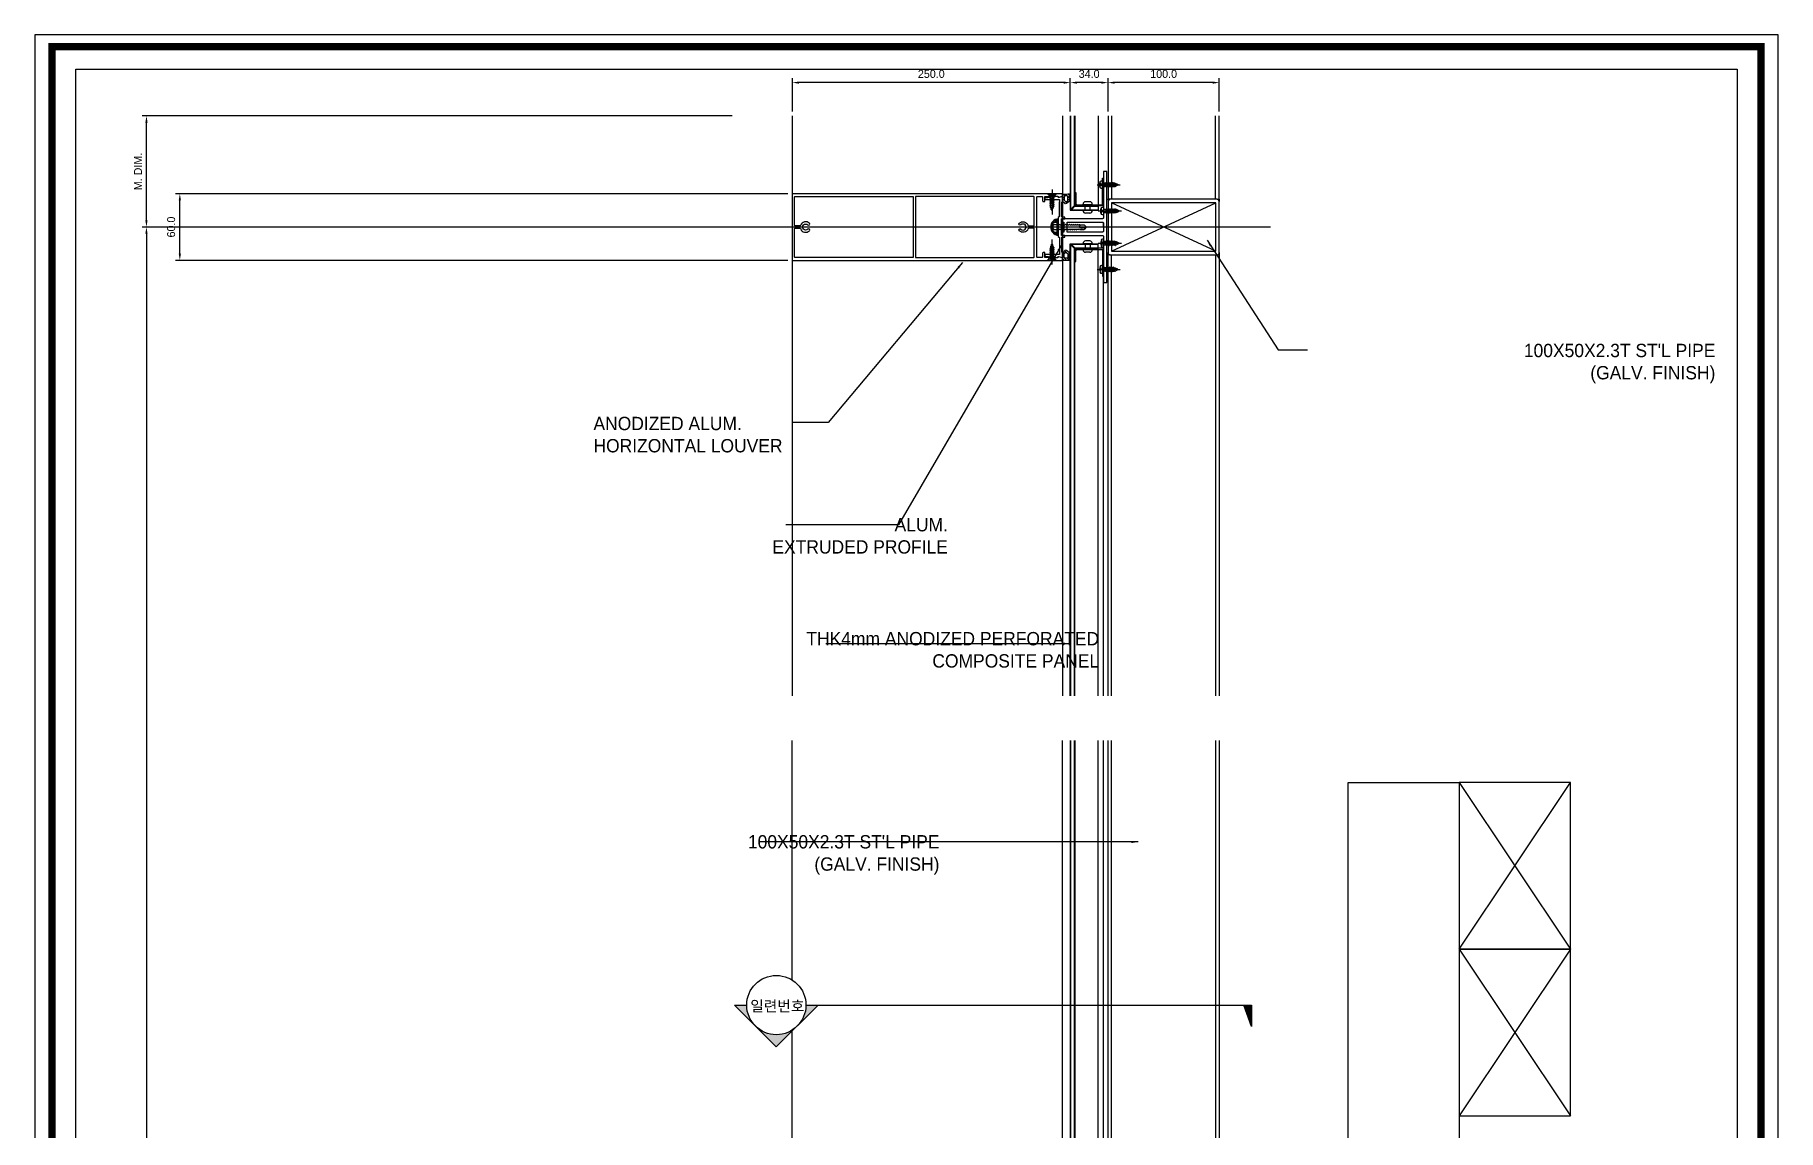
# Model space of a CAD drawing. Header units: millimetres. Extents: x 7297 to 60227, y -7497 to 19324.
# Drawn here: x 37035 to 38603, y 4249 to 5235 of the extents above; entities that cross this region are included whole.
import ezdxf
from ezdxf.enums import TextEntityAlignment as Align

# ---------------------------------------------------------------- set-up
doc = ezdxf.new("R2010")
doc.units = ezdxf.units.MM
for name, color, linetype in [('NS_AL_MOLD', 7, 'Continuous'), ('NS_COL_GREEN', 3, 'Continuous'), ('NS_COL_MAGENTA', 6, 'Continuous'), ('NS_COL_RED', 1, 'Continuous'), ('NS_COL_WHITE', 7, 'Continuous'), ('NS_COL_YELLOW', 2, 'Continuous'), ('NS_DIM', 1, 'Continuous'), ('NS_FORM', 7, 'Continuous'), ('NS_FRAME', 253, 'Continuous'), ('NS_GASKET_3M', 150, 'Continuous'), ('NS_PIPE_FRAME', 2, 'Continuous'), ('NS_RIVET_SCREW', 1, 'Continuous'), ('NS_TEXT', 2, 'Continuous'), ('NS_WELD', 1, 'Continuous')]:
    doc.layers.add(name, color=color, linetype=linetype)
doc.layers.add('NS_AL_PANEL', color=32, linetype='Continuous', lineweight=9)
doc.styles.add('AMOS', font='malgun.ttf')
doc.styles.add('Expo M', font='Expo M.ttf')
doc.styles.add('M15-1', font='')
doc.styles.get('M15-1').set_extended_font_data('Dotum')
doc.dimstyles.new('N-SPACE', dxfattribs={"dimscale": 4, "dimtxt": 1.8, "dimasz": 1.5, "dimexe": 1, "dimexo": 1, "dimgap": 1, "dimtad": 1, "dimtoh": 1, "dimdec": 1, "dimzin": 1, "dimdsep": 46, "dimtxsty": 'Expo M', "dimcen": 2, "dimclrd": 1, "dimclre": 1, "dimclrt": 2, "dimadec": 1, "dimazin": 0, "dimtfac": 1, "dimtdec": 1, "dimtix": 1, "dimtmove": 1, "dimatfit": 3, "dimfxl": 1, "dimtolj": 1, "dimtzin": 1, "dimarcsym": 0})
pattern_1 = [(315, (35898.228, 8439.2676), (1.122532, 1.122532), [])]
pattern_2 = [(270.72777, (38933.49106, 4637.1982), (0.31949078, -0.15470442), [0, -0.3175])]

# ---------------------------------------------------------------- blocks, each defined once
blk = doc.blocks.new('*D679')
at = {"layer": 'NS_DIM', "color": 1, "lineweight": -2, "transparency": 16777216}
for p, q in [((37662, 5162), (37131, 5162)), ((37135, 5068), (37135, 5156)), ((37662, 5062), (37131, 5062))]:
    blk.add_line(p, q, dxfattribs=at)
at = {"layer": 'NS_DIM', "color": 1, "transparency": 16777216}
for points in [[(37134, 5156), (37136, 5156), (37135, 5162)], [(37134, 5068), (37136, 5068), (37135, 5062)]]:
    blk.add_solid(points, dxfattribs=at)
at = {"layer": 'NS_DIM', "color": 2, "transparency": 16777216, "insert": (37127.4, 5112), "char_height": 7.2, "attachment_point": 5, "rotation": 90, "style": 'Expo M'}
blk.add_mtext('\\A1;M. DIM.', dxfattribs=at)
blk = doc.blocks.new('*D678')
at = {"layer": 'NS_DIM', "color": 1, "lineweight": -2, "transparency": 16777216}
for p, q in [((37662, 5062), (37131, 5062)), ((37135, 5056), (37135, 3296)), ((37912, 3290), (37131, 3290))]:
    blk.add_line(p, q, dxfattribs=at)
at = {"layer": 'NS_DIM', "color": 1, "transparency": 16777216}
for points in [[(37134, 5056), (37136, 5056), (37135, 5062)], [(37134, 3296), (37136, 3296), (37135, 3290)]]:
    blk.add_solid(points, dxfattribs=at)
at = {"layer": 'NS_DIM', "color": 2, "transparency": 16777216, "insert": (37127.2, 4176), "char_height": 7.2, "attachment_point": 5, "rotation": 90, "style": 'Expo M'}
blk.add_mtext('\\A1;MODULE DIM.', dxfattribs=at)
blk = doc.blocks.new('*D677')
at = {"layer": 'NS_DIM', "color": 1, "lineweight": -2, "transparency": 16777216}
for p, q in [((37716, 5166), (37716, 5196)), ((37960, 5192), (37722, 5192)), ((37966, 5166), (37966, 5196))]:
    blk.add_line(p, q, dxfattribs=at)
at = {"layer": 'NS_DIM', "color": 1, "transparency": 16777216}
for points in [[(37722, 5193), (37722, 5191), (37716, 5192)], [(37960, 5193), (37960, 5191), (37966, 5192)]]:
    blk.add_solid(points, dxfattribs=at)
at = {"layer": 'NS_DIM', "color": 2, "transparency": 16777216, "insert": (37841, 5199.8), "char_height": 7.2, "attachment_point": 5, "style": 'Expo M'}
blk.add_mtext('\\A1;250.0', dxfattribs=at)
blk = doc.blocks.new('*D676')
at = {"layer": 'NS_DIM', "color": 1, "lineweight": -2, "transparency": 16777216}
for p, q in [((38000, 5166), (38000, 5196)), ((38094, 5192), (38006, 5192)), ((38100, 5166), (38100, 5196))]:
    blk.add_line(p, q, dxfattribs=at)
at = {"layer": 'NS_DIM', "color": 1, "transparency": 16777216}
for points in [[(38006, 5193), (38006, 5191), (38000, 5192)], [(38094, 5193), (38094, 5191), (38100, 5192)]]:
    blk.add_solid(points, dxfattribs=at)
at = {"layer": 'NS_DIM', "color": 2, "transparency": 16777216, "insert": (38050, 5199.8), "char_height": 7.2, "attachment_point": 5, "style": 'Expo M'}
blk.add_mtext('\\A1;100.0', dxfattribs=at)
blk = doc.blocks.new('*D675')
at = {"layer": 'NS_DIM', "color": 1, "lineweight": -2, "transparency": 16777216}
for p, q in [((37966, 5166), (37966, 5196)), ((37994, 5192), (37972, 5192)), ((38000, 5166), (38000, 5196))]:
    blk.add_line(p, q, dxfattribs=at)
at = {"layer": 'NS_DIM', "color": 1, "transparency": 16777216}
for points in [[(37972, 5193), (37972, 5191), (37966, 5192)], [(37994, 5193), (37994, 5191), (38000, 5192)]]:
    blk.add_solid(points, dxfattribs=at)
at = {"layer": 'NS_DIM', "color": 2, "transparency": 16777216, "insert": (37983, 5199.8), "char_height": 7.2, "attachment_point": 5, "style": 'Expo M'}
blk.add_mtext('\\A1;34.0', dxfattribs=at)
blk = doc.blocks.new('*D674')
at = {"layer": 'NS_DIM', "color": 1, "lineweight": -2, "transparency": 16777216}
for p, q in [((37712, 5092), (37161, 5092)), ((37165, 5038), (37165, 5086)), ((37712, 5032), (37161, 5032))]:
    blk.add_line(p, q, dxfattribs=at)
at = {"layer": 'NS_DIM', "color": 1, "transparency": 16777216}
for points in [[(37164, 5086), (37166, 5086), (37165, 5092)], [(37164, 5038), (37166, 5038), (37165, 5032)]]:
    blk.add_solid(points, dxfattribs=at)
at = {"layer": 'NS_DIM', "color": 2, "transparency": 16777216, "insert": (37157.2, 5062), "char_height": 7.2, "attachment_point": 5, "rotation": 90, "style": 'Expo M'}
blk.add_mtext('\\A1;60.0', dxfattribs=at)
blk = doc.blocks.new('A$C33544E7F')
for p, q in [((2.3, 16), (5.4, 16.5)), ((2.9, 16.3), (2.3, 16)), ((2.7, 15.7), (2.3, 16)), ((2.7, 15.7), (2.6, 15.3)), ((2.7, 15.7), (5, 16.3)), ((3.5, 18), (2.9, 17.7)), ((2.9, 17.7), (4, 17.9)), ((3.3, 17.4), (2.9, 17.7)), ((3.3, 17.4), (2.9, 16.3)), ((4.8, 16.7), (2.9, 16.3)), ((3.3, 17.4), (4, 17.9)), ((3.7, 18.6), (3.5, 18)), ((4, 17.9), (3.5, 18)), ((4, 0), (4, 22.5)), ((4.2, 18.6), (4.8, 16.7)), ((4.8, 16.7), (5.4, 16.5)), ((5, 16.3), (5.4, 16.5)), ((5, 16.3), (5.3, 15.4)), ((0, 3.8), (2, 6.1)), ((0, 3.8), (7.9, 3.8)), ((3.8, 6.4), (1.4, 3.8)), ((2, 14.3), (6, 15.1)), ((2.5, 14.6), (2, 14.3)), ((2.5, 14), (2, 14.3)), ((2, 12.7), (6, 13.5)), ((2.5, 13), (2, 12.7)), ((2.5, 12.4), (2, 12.7)), ((2, 11.2), (6, 11.9)), ((2.5, 11.5), (2, 11.2)), ((2.5, 10.8), (2, 11.2)), ((2, 9.6), (6, 10.4)), ((2.5, 9.9), (2, 9.6)), ((2.5, 9.3), (2, 9.6)), ((2, 8), (6, 8.8)), ((2.5, 8.3), (2, 8)), ((2.5, 7.7), (2, 8)), ((2, 6.4), (6, 7.2)), ((2.5, 6.7), (2, 6.4)), ((2, 6.4), (2, 6.1)), ((2, 6.1), (6, 6.1)), ((5.3, 15.4), (2.5, 14.6)), ((2.5, 14.8), (2.5, 14.6)), ((2.5, 14), (5.4, 14.8)), ((2.5, 14), (2.5, 13)), ((5.4, 13.8), (2.5, 13)), ((2.5, 12.4), (5.4, 13.2)), ((2.5, 12.4), (2.5, 11.5)), ((5.4, 12.3), (2.5, 11.5)), ((2.5, 10.8), (5.4, 11.6)), ((2.5, 10.8), (2.5, 9.9)), ((5.4, 10.7), (2.5, 9.9)), ((2.5, 9.3), (5.4, 10)), ((2.5, 9.3), (2.5, 8.3)), ((2.5, 8.3), (5.4, 9.1)), ((2.5, 7.7), (5.4, 8.5)), ((2.5, 7.7), (2.5, 6.7)), ((2.5, 6.7), (5.4, 7.5)), ((3.8, 6.4), (3.5, 3.8)), ((6.5, 3.8), (4.1, 6.4)), ((4.1, 6.4), (4.4, 3.8)), ((5.3, 15.4), (6, 15.1)), ((5.4, 14.8), (6, 15.1)), ((5.4, 14.8), (5.4, 13.8)), ((5.4, 13.8), (6, 13.5)), ((5.4, 13.2), (6, 13.5)), ((5.4, 13.2), (5.4, 12.3)), ((5.4, 12.3), (6, 11.9)), ((5.4, 11.6), (6, 11.9)), ((5.4, 11.6), (5.4, 10.7)), ((5.4, 10.7), (6, 10.4)), ((5.4, 10), (6, 10.4)), ((5.4, 10), (5.4, 9.1)), ((5.4, 9.1), (6, 8.8)), ((5.4, 8.5), (6, 8.8)), ((5.4, 8.5), (5.4, 7.5)), ((5.4, 7.5), (6, 7.2)), ((6, 7.2), (6, 6.1)), ((7.9, 3.8), (6, 6.1))]:
    blk.add_line(p, q)
for centre, radius, start, end in [((4, 18.6), 0.236, 22.5, 157.5), ((3.9, 14.8), 1.42, 161.0776, 180), ((4, 6.3), 0.229, 41.9191, 138.0809)]:
    blk.add_arc(centre, radius, start, end)
blk = doc.blocks.new('jkhkjyugcd')
h = blk.add_hatch()
h.set_pattern_fill('AR-SAND', color=256, scale=0.02)
h.set_pattern_definition([(37.5, (-247014.14604, -333515.5029), (-0.0320006259, 0.9788264747), [0, -0.77216, 0, -0.8636, 0, -0.8255]), (7.5, (-247014.146, -333515.5029), (0.8990465663, 1.433650201), [0, -0.41656, 0, -0.69596, 0, -0.2667]), (327.5, (-247014.7709, -333515.5029), (1.5819847405, 0.0028743694), [0, -0.254, 0, -0.9144, 0, -1.1938]), (317.5, (-247014.7709, -333515.5029), (1.527112905, 0.4458586465), [0, -0.127, 0, -0.59944, 0, -0.6858])])
edge = h.paths.add_edge_path()
edge.add_line((19375, -10391.1), (19375.6, -10391.6))
edge.add_line((19375.6, -10391.6), (19375.6, -10392.2))
edge.add_line((19375.6, -10392.2), (19374.9, -10392.2))
edge.add_line((19374.9, -10392.2), (19374.9, -10394.6))
edge.add_line((19374.9, -10394.6), (19374.9, -10394.9))
edge.add_line((19374.9, -10394.9), (19374.8, -10395.2))
edge.add_line((19374.8, -10395.2), (19374.7, -10395.4))
edge.add_line((19374.7, -10395.4), (19374.6, -10395.5))
edge.add_line((19374.6, -10395.5), (19374.4, -10395.7))
edge.add_line((19374.4, -10395.7), (19374.3, -10395.8))
edge.add_line((19374.3, -10395.8), (19374, -10395.9))
edge.add_line((19374, -10395.9), (19366.8, -10395.9))
edge.add_line((19366.8, -10395.9), (19366.7, -10395.8))
edge.add_line((19366.7, -10395.8), (19366.6, -10395.8))
edge.add_line((19366.6, -10395.8), (19366.4, -10395.7))
edge.add_line((19366.4, -10395.7), (19366.2, -10395.5))
edge.add_line((19366.2, -10395.5), (19366, -10395.3))
edge.add_line((19366, -10395.3), (19365.9, -10395))
edge.add_line((19365.9, -10395), (19365.9, -10394.7))
edge.add_line((19365.9, -10394.7), (19365.9, -10392.2))
edge.add_line((19365.9, -10392.2), (19365.2, -10392.2))
edge.add_line((19365.2, -10392.2), (19365.2, -10391.6))
edge.add_line((19365.2, -10391.6), (19365.8, -10391.1))
edge.add_line((19365.8, -10391.1), (19362.9, -10391.1))
edge.add_arc((19370.4, -10390.3), 7.54, 186.1197, 353.8803)
edge.add_line((19377.9, -10391.1), (19375, -10391.1))
at = {"ltscale": 10}
blk.add_line((19370.4, -10364.2), (19370.4, -10399.5), dxfattribs=at)
for p, q in [((19367.8, -10373.8), (19368.5, -10373.4)), ((19367.8, -10373.8), (19368.5, -10374.2)), ((19367.8, -10375.6), (19368.5, -10375.2)), ((19367.8, -10375.6), (19368.5, -10376)), ((19367.8, -10377.4), (19368.5, -10377)), ((19367.8, -10377.4), (19368.5, -10377.8)), ((19367.8, -10379.2), (19368.5, -10378.8)), ((19367.8, -10379.2), (19368.5, -10379.6)), ((19367.8, -10380.9), (19368.5, -10380.5)), ((19367.8, -10380.9), (19368.5, -10381.3)), ((19368, -10372.2), (19368.1, -10371.9)), ((19368, -10372.2), (19368.5, -10372.4)), ((19368.1, -10371.9), (19368.5, -10371.6)), ((19370.3, -10365.9), (19368.3, -10367.9)), ((19368.3, -10370.6), (19368.3, -10367.9)), ((19368.3, -10370.6), (19368.5, -10370.6)), ((19368.5, -10371.6), (19368.5, -10370.6)), ((19368.5, -10373.4), (19368.5, -10372.4)), ((19368.5, -10375.2), (19368.5, -10374.2)), ((19368.5, -10377), (19368.5, -10376)), ((19368.5, -10378.8), (19368.5, -10377.8)), ((19368.5, -10380.5), (19368.5, -10379.6)), ((19370.6, -10365.6), (19370.2, -10365.6)), ((19371.5, -10370.3), (19370.2, -10365.6)), ((19370.6, -10365.6), (19370.6, -10366)), ((19370.6, -10366), (19372.6, -10367.9)), ((19372.6, -10371.8), (19372.4, -10372.5)), ((19372.9, -10372.8), (19372.4, -10372.5)), ((19372.9, -10373), (19372.4, -10373.3)), ((19372.4, -10374.3), (19372.4, -10373.3)), ((19373.1, -10374.7), (19372.4, -10374.3)), ((19373.1, -10374.7), (19372.4, -10375.1)), ((19372.4, -10376.1), (19372.4, -10375.1)), ((19373.1, -10376.5), (19372.4, -10376.1)), ((19373.1, -10376.5), (19372.4, -10376.9)), ((19372.4, -10377.9), (19372.4, -10376.9)), ((19373.1, -10378.3), (19372.4, -10377.9)), ((19373.1, -10378.3), (19372.4, -10378.7)), ((19372.4, -10379.7), (19372.4, -10378.7)), ((19373.1, -10380), (19372.4, -10379.7)), ((19373.1, -10380), (19372.4, -10380.4)), ((19372.4, -10381.4), (19372.4, -10380.4)), ((19372.6, -10371.8), (19372.6, -10367.9)), ((19372.9, -10373), (19372.9, -10372.8)), ((19365.2, -10391.6), (19365.8, -10391.1)), ((19375.6, -10391.6), (19365.2, -10391.6)), ((19365.2, -10392.2), (19365.2, -10391.6)), ((19375.6, -10392.2), (19365.2, -10392.2)), ((19375, -10391.1), (19365.8, -10391.1)), ((19365.9, -10394.6), (19365.9, -10392.2)), ((19374, -10395.6), (19366.8, -10395.6)), ((19366.8, -10395.6), (19366.8, -10395.9)), ((19373.8, -10395.9), (19367, -10395.9)), ((19367.8, -10382.7), (19368.5, -10382.3)), ((19367.8, -10382.7), (19368.5, -10383.1)), ((19367.8, -10384.5), (19368.5, -10384.1)), ((19367.8, -10384.5), (19368.5, -10384.9)), ((19367.8, -10386.3), (19368.5, -10385.9)), ((19367.8, -10386.3), (19368.5, -10386.7)), ((19367.8, -10388.1), (19368.5, -10387.7)), ((19367.8, -10388.1), (19368.5, -10388.5)), ((19367.8, -10389.8), (19368.5, -10389.4)), ((19367.8, -10389.8), (19368.5, -10390.2)), ((19368.2, -10394.6), (19368.2, -10392.2)), ((19368.5, -10382.3), (19368.5, -10381.3)), ((19368.5, -10384.1), (19368.5, -10383.1)), ((19368.5, -10385.9), (19368.5, -10384.9)), ((19368.5, -10387.7), (19368.5, -10386.7)), ((19368.5, -10389.4), (19368.5, -10388.5)), ((19368.5, -10390.2), (19368.5, -10390.3)), ((19368.5, -10390.5), (19368.5, -10390.3)), ((19373.1, -10381.8), (19372.4, -10381.4)), ((19373.1, -10381.8), (19372.4, -10382.2)), ((19372.4, -10383.2), (19372.4, -10382.2)), ((19373.1, -10383.6), (19372.4, -10383.2)), ((19373.1, -10383.6), (19372.4, -10384)), ((19372.4, -10385), (19372.4, -10384)), ((19373.1, -10385.4), (19372.4, -10385)), ((19373.1, -10385.4), (19372.4, -10385.8)), ((19372.4, -10386.8), (19372.4, -10385.8)), ((19373.1, -10387.2), (19372.4, -10386.8)), ((19373.1, -10387.2), (19372.4, -10387.6)), ((19372.4, -10388.6), (19372.4, -10387.6)), ((19373.1, -10389), (19372.4, -10388.6)), ((19373.1, -10389), (19372.4, -10389.3)), ((19372.4, -10390.3), (19372.4, -10389.3)), ((19372.4, -10390.5), (19372.4, -10390.3)), ((19372.7, -10394.6), (19372.7, -10392.2)), ((19374, -10395.6), (19374, -10395.9)), ((19374.9, -10394.6), (19374.9, -10392.2)), ((19375.6, -10391.6), (19375, -10391.1)), ((19375.6, -10392.2), (19375.6, -10391.6))]:
    blk.add_line(p, q)
blk.add_lwpolyline([(19377.9, -10391.1), (19362.9, -10391.1, 0.898514)], format="xyb", close=True)
at = {"extrusion": (0, 0, -1)}
for centre, major_axis, start_param, end_param in [((19370, -10369.9), (1.3, 1.3), 1.774199, 3.3549), ((19372.9, -10365.1), (1.94, 1.94), 2.518999, 3.764188), ((19370.4, -10370.5), (0.806, 0.806), 0.523592, 1.774187), ((19367, -10394.7), (-0.804, 0.804), 2.216812, 5.63716), ((19367.9, -10390.5), (-0.442, 0.442), 2.356196, 3.926994), ((19370.4, -10393.3), (-1.84, 1.84), 2.883261, 4.970719), ((19373, -10390.5), (0.442, 0.442), 2.356196, 3.926989), ((19373.8, -10394.7), (0.804, 0.804), 0.646016, 4.066373)]:
    blk.add_ellipse(centre, major_axis=major_axis, ratio=1, start_param=start_param, end_param=end_param, dxfattribs=at)
blk = doc.blocks.new('PH-4X14')
at = {"ltscale": 0.3}
blk.add_line((-4.9, 0), (16, 0), dxfattribs=at)
for p, q in [((0, 3.5), (-1, 3.5)), ((0, -3.5), (0, 3.5)), ((0, 1.5), (1, 1.5)), ((0.9, -0.1), (1.2, 2)), ((0.9, -0.1), (1, 1.5)), ((1.2, 2), (1, 1.5)), ((1, -0.1), (1.3, 1.9)), ((1, -0.1), (1.5, 1.5)), ((1.3, 2), (1.5, 1.5)), ((1.5, 1.5), (2.2, 1.5)), ((1.6, -1.5), (2.2, 1.5)), ((1.8, -2), (2.4, 2)), ((1.9, -2), (2.5, 1.9)), ((2.1, -1.5), (2.7, 1.5)), ((2.4, 2), (2.2, 1.5)), ((2.5, 2), (2.7, 1.5)), ((2.7, 1.5), (3.4, 1.5)), ((2.8, -1.5), (3.4, 1.5)), ((3, -2), (3.7, 2)), ((3.1, -2), (3.8, 1.9)), ((3.3, -1.5), (3.9, 1.5)), ((3.6, 2), (3.4, 1.5)), ((3.7, 2), (3.9, 1.5)), ((3.9, 1.5), (4.7, 1.5)), ((4, -1.5), (4.7, 1.5)), ((4.2, -2), (4.9, 2)), ((4.3, -2), (5, 1.9)), ((4.5, -1.5), (5.2, 1.5)), ((4.9, 2), (4.7, 1.5)), ((5, 2), (5.2, 1.5)), ((5.2, 1.5), (5.9, 1.5)), ((5.3, -1.5), (5.9, 1.5)), ((5.5, -2), (6.1, 2)), ((5.6, -2), (6.2, 1.9)), ((5.8, -1.5), (6.4, 1.5)), ((6.1, 2), (5.9, 1.5)), ((6.2, 2), (6.4, 1.5)), ((6.4, 1.5), (7.1, 1.5)), ((6.5, -1.5), (7.1, 1.5)), ((6.7, -2), (7.4, 2)), ((6.8, -2), (7.5, 1.9)), ((7, -1.5), (7.6, 1.5)), ((7.3, 2), (7.1, 1.5)), ((7.4, 2), (7.6, 1.5)), ((7.6, 1.5), (8.4, 1.5)), ((7.7, -1.5), (8.4, 1.5)), ((7.9, -2), (8.6, 2)), ((8, -2), (8.7, 1.9)), ((8.2, -1.5), (8.9, 1.5)), ((8.6, 2), (8.4, 1.5)), ((8.7, 2), (8.9, 1.5)), ((8.9, 1.5), (9.6, 1.5)), ((9, -1.5), (9.6, 1.5)), ((9.2, -2), (9.8, 2)), ((9.3, -2), (9.9, 1.9)), ((9.5, -1.5), (10.1, 1.5)), ((9.8, 2), (9.6, 1.5)), ((9.9, 2), (10.1, 1.5)), ((10.1, 1.5), (11.3, 1.5)), ((10.2, -1.5), (10.8, 1.5)), ((10.4, -2), (11, 1.5)), ((10.5, -2), (11, 1.3)), ((11, 1.5), (11, 0)), ((11.3, 1.5), (13.6, 0.4)), ((-1, -3.5), (0, -3.5)), ((0, -1.5), (1.6, -1.5)), ((1.8, -2), (1.6, -1.5)), ((1.9, -2), (2.1, -1.5)), ((2.1, -1.5), (2.8, -1.5)), ((3, -2), (2.8, -1.5)), ((3.1, -2), (3.3, -1.5)), ((3.3, -1.5), (4, -1.5)), ((4.2, -2), (4, -1.5)), ((4.3, -2), (4.5, -1.5)), ((4.5, -1.5), (5.3, -1.5)), ((5.5, -2), (5.3, -1.5)), ((5.6, -2), (5.8, -1.5)), ((5.8, -1.5), (6.5, -1.5)), ((6.7, -2), (6.5, -1.5)), ((6.8, -2), (7, -1.5)), ((7, -1.5), (7.7, -1.5)), ((7.9, -2), (7.7, -1.5)), ((8, -2), (8.2, -1.5)), ((8.2, -1.5), (9, -1.5)), ((9.2, -2), (9, -1.5)), ((9.3, -2), (9.5, -1.5)), ((9.5, -1.5), (10.2, -1.5)), ((10.4, -2), (10.2, -1.5)), ((10.5, -2), (10.7, -1.5)), ((10.7, -1.5), (11, 0)), ((10.7, -1.5), (11.3, -1.5)), ((11.3, -1.5), (13.6, -0.4))]:
    blk.add_line(p, q)
blk.add_lwpolyline([(-2.2, 2.5), (-2, 2.3), (-2, 2.1), (-1.9, 1.8), (-2, 1.5), (-2, 1.3), (-2.1, 1), (-2.1, 0.8), (-2.1, 0.7), (-2.1, 0.6), (-2, 0.5), (-1.8, 0.5), (-1.6, 0.5), (-1.4, 0.5), (-1.2, 0.5), (-1, 0.5), (-0.8, 0.5), (-0.7, 0.4), (-0.6, 0.3), (-0.6, 0.1), (-0.5, 0), (-0.6, -0.1), (-0.6, -0.3), (-0.7, -0.4), (-0.8, -0.5), (-1, -0.5), (-1.2, -0.5), (-1.4, -0.5), (-1.6, -0.5), (-1.8, -0.5), (-2, -0.5), (-2.1, -0.6), (-2.1, -0.7), (-2.1, -0.8), (-2.1, -1), (-2, -1.3), (-2, -1.5), (-1.9, -1.8), (-2, -2.1), (-2, -2.3), (-2.2, -2.5)])
for centre, radius, start, end in [((6.8, 0), 9.36, 164.205, 195.795), ((-1, 2.2), 1.3, 90.0233, 164.4114), ((1.2, 1.9), 0.0925, 60.0753, 130.1339), ((2.5, 1.9), 0.0925, 60.0753, 130.1339), ((3.7, 1.9), 0.0925, 60.0753, 130.1339), ((4.9, 1.9), 0.0925, 60.0753, 130.1339), ((6.2, 1.9), 0.0925, 60.0753, 130.1339), ((7.4, 1.9), 0.0925, 60.0753, 130.1339), ((8.6, 1.9), 0.0925, 60.0753, 130.1339), ((9.8, 1.9), 0.0925, 60.0753, 130.1339), ((13.4, 0), 0.46, 305.1627, 54.8373), ((-1, -2.2), 1.3, 195.5886, 269.9767), ((0.9, 0), 0.0602, 200.6851, 319.2729), ((1.8, -1.9), 0.0925, 240.0753, 310.1339), ((3.1, -1.9), 0.0925, 240.0753, 310.1339), ((4.3, -1.9), 0.0925, 240.0753, 310.1339), ((5.5, -1.9), 0.0925, 240.0753, 310.1339), ((6.8, -1.9), 0.0925, 240.0753, 310.1339), ((8, -1.9), 0.0925, 240.0753, 310.1339), ((9.2, -1.9), 0.0925, 240.0753, 310.1339), ((10.5, -1.9), 0.0925, 240.0753, 310.1339)]:
    blk.add_arc(centre, radius, start, end)
blk = doc.blocks.new('100-50-pipe')
for p, q in [((52437.9, 36785.4), (52437.9, 36689.4)), ((52485.9, 36787.4), (52439.9, 36787.4)), ((52484.7, 36784.2), (52441.1, 36784.2)), ((52441.1, 36784.2), (52441.1, 36690.6)), ((52441.1, 36784.2), (52484.7, 36690.6)), ((52441.1, 36690.6), (52484.7, 36784.2)), ((52484.7, 36690.6), (52484.7, 36784.2)), ((52487.9, 36689.4), (52487.9, 36785.4)), ((52439.9, 36687.4), (52485.9, 36687.4)), ((52441.1, 36690.6), (52484.7, 36690.6))]:
    blk.add_line(p, q)
for points in [[(52437.9, 36785.4), (52437.9, 36787.4), (52439.9, 36787.4)], [(52487.9, 36785.4), (52487.9, 36787.4), (52485.9, 36787.4)], [(52437.9, 36689.4), (52437.9, 36687.4), (52439.9, 36687.4)], [(52487.9, 36689.4), (52487.9, 36687.4), (52485.9, 36687.4)]]:
    blk.add_lwpolyline(points)
for centre, start, end in [((52439.9, 36785.4), 90, 180), ((52485.9, 36785.4), 0, 90), ((52439.9, 36689.4), 180, 270), ((52485.9, 36689.4), 270, 0)]:
    blk.add_arc(centre, 2, start, end)
blk = doc.blocks.new('AL-TEMPLATE')
at = {"color": 7, "ltscale": 2}
blk.add_lwpolyline([(1972.34, 1515.25), (1972.34, 921.25), (2812.34, 921.25), (2812.34, 1515.25)], close=True, dxfattribs=at)
at = {"color": 8, "const_width": 2.5}
blk.add_lwpolyline([(1976.34, 1509.45), (2808.34, 1509.45), (2808.34, 927.05), (1976.34, 927.05)], close=True, dxfattribs=at)
at = {"color": 9}
blk.add_lwpolyline([(1984.07, 1501.32), (2709.08, 1501.32), (2709.08, 935.18), (1984.07, 935.18)], close=True, dxfattribs=at)

msp = doc.modelspace()

# ---------------------------------------------------------------- hatches: boundary and pattern name
at = {"layer": 'NS_COL_RED'}
h = msp.add_hatch(dxfattribs=at)
h.set_pattern_fill('DOTS', color=256, scale=0.2, angle=270.72777, style=0)
h.set_pattern_definition(pattern_2)
edge = h.paths.add_edge_path()
edge.add_line((37971.86, 5081.1), (37969.99, 5081.1))
edge.add_line((37969.99, 5081.1), (37969.99, 5083.1))
edge.add_arc((37970.08, 5081.31), 1.8, -6.57151, 92.77167, ccw=False)
h = msp.add_hatch(dxfattribs=at)
h.set_pattern_fill('DOTS', color=256, scale=0.2, angle=270.72777, style=0)
h.set_pattern_definition(pattern_2)
edge = h.paths.add_edge_path()
edge.add_line((37971.86, 5042.85), (37969.99, 5042.85))
edge.add_line((37969.99, 5042.85), (37969.99, 5040.85))
edge.add_arc((37970.08, 5042.65), 1.8, 267.22833, 366.57151)
at = {"layer": 'NS_COL_WHITE'}
h = msp.add_hatch(color=256, dxfattribs=at)
h.paths.add_polyline_path([(37674.92, 4361.72, 0.1989124), (37682.73, 4342.86), (37663.87, 4361.72)])
h.paths.add_polyline_path([(37720.44, 4342.86), (37701.59, 4324), (37682.73, 4342.86, 0.4142136)])
h.paths.add_polyline_path([(37728.25, 4361.72), (37739.3, 4361.72), (37720.44, 4342.86, 0.1989124)])
h = msp.add_hatch(color=256, dxfattribs=at)
h.paths.add_polyline_path([(37674.92, 4361.72, 0.1989124), (37682.73, 4342.86), (37663.87, 4361.72)])
h.paths.add_polyline_path([(37720.44, 4342.86), (37701.59, 4324), (37682.73, 4342.86, 0.4142136)])
h.paths.add_polyline_path([(37728.25, 4361.72), (37739.3, 4361.72), (37720.44, 4342.86, 0.1989124)])
h = msp.add_hatch(color=256, dxfattribs=at)
h.paths.add_polyline_path([(37674.92, 4361.72, 0.1989124), (37682.73, 4342.86), (37663.87, 4361.72)])
h.paths.add_polyline_path([(37720.44, 4342.86), (37701.59, 4324), (37682.73, 4342.86, 0.4142136)])
h.paths.add_polyline_path([(37728.25, 4361.72), (37739.3, 4361.72), (37720.44, 4342.86, 0.1989124)])
msp.add_hatch(color=256, dxfattribs=at).paths.add_polyline_path([(38129.08, 4342.32), (38122.29, 4361.72), (38129.08, 4361.72)])
at = {"layer": 'NS_GASKET_3M'}
h = msp.add_hatch(dxfattribs=at)
h.set_pattern_fill('ANSI31', color=256, scale=0.5, angle=-90)
h.set_pattern_definition(pattern_1)
edge = h.paths.add_edge_path()
edge.add_arc((37962.03, 5105.8), 14.15, 257.61528, 284.41675)
edge.add_line((37965.55, 5092.1), (37965.56, 5092.1))
edge.add_arc((37965.57, 5091.72), 0.386, -46.49126, 91.60113, ccw=False)
edge.add_line((37965.84, 5091.44), (37965.14, 5090.78))
edge.add_arc((37965.47, 5090.43), 0.482, 133.50874, 180)
edge.add_line((37964.99, 5090.43), (37964.99, 5089.93))
edge.add_line((37964.99, 5089.93), (37965.4, 5090.13))
edge.add_arc((37965.57, 5089.79), 0.386, -46.49126, 116.42629, ccw=False)
edge.add_line((37965.84, 5089.51), (37965.14, 5088.85))
edge.add_arc((37965.47, 5088.5), 0.482, 133.50874, 180)
edge.add_line((37964.99, 5088.5), (37964.99, 5088))
edge.add_line((37964.99, 5088), (37965.4, 5088.2))
edge.add_arc((37965.57, 5087.86), 0.386, -46.49126, 116.42629, ccw=False)
edge.add_line((37965.84, 5087.58), (37965.14, 5086.92))
edge.add_arc((37965.47, 5086.57), 0.482, 133.50874, 180)
edge.add_line((37964.99, 5086.57), (37964.99, 5086.07))
edge.add_line((37964.99, 5086.07), (37965.4, 5086.28))
edge.add_arc((37965.57, 5085.93), 0.386, -55.76899, 116.42629, ccw=False)
edge.add_line((37965.79, 5085.61), (37962.5, 5083.05))
edge.add_arc((37961.84, 5083.9), 1.07, 220.52752, 307.88599, ccw=False)
edge.add_line((37961.03, 5083.2), (37959.68, 5084.78))
edge.add_arc((37961.88, 5086.66), 2.89, 179.97927, 220.52752, ccw=False)
edge.add_line((37958.99, 5086.66), (37958.99, 5088.48))
edge.add_line((37958.99, 5088.48), (37958.99, 5091.37))
edge.add_line((37958.99, 5091.37), (37958.99, 5091.98))
edge = h.paths.add_edge_path(flags=16)
edge.add_arc((37961.67, 5089.01), 1.07, 89.1134, 179.99597)
edge.add_line((37960.6, 5089.01), (37960.6, 5086.58))
edge.add_arc((37961.67, 5086.58), 1.07, 179.99597, 220.52752)
edge.add_line((37960.86, 5085.88), (37961.69, 5084.91))
edge.add_arc((37962.09, 5085.26), 0.536, 220.52752, 307.88599)
edge.add_line((37962.42, 5084.83), (37963.74, 5085.85))
edge.add_arc((37963.41, 5086.28), 0.536, 307.88599, 360)
edge.add_line((37963.94, 5086.28), (37963.94, 5089.04))
edge.add_arc((37962.87, 5089.04), 1.07, 360, 452.95676)
edge.add_line((37962.82, 5090.11), (37961.69, 5090.08))
h = msp.add_hatch(dxfattribs=at)
h.set_pattern_fill('ANSI31', color=256, scale=0.5, angle=-90)
h.set_pattern_definition(pattern_1)
edge = h.paths.add_edge_path()
edge.add_arc((37962.03, 5018.16), 14.15, 75.58325, 102.38472, ccw=False)
edge.add_line((37965.55, 5031.86), (37965.56, 5031.86))
edge.add_arc((37965.57, 5032.24), 0.386, 268.39887, 406.49126)
edge.add_line((37965.84, 5032.52), (37965.14, 5033.18))
edge.add_arc((37965.47, 5033.53), 0.482, 180, 226.49126, ccw=False)
edge.add_line((37964.99, 5033.53), (37964.99, 5034.03))
edge.add_line((37964.99, 5034.03), (37965.4, 5033.83))
edge.add_arc((37965.57, 5034.17), 0.386, 243.57371, 406.49126)
edge.add_line((37965.84, 5034.45), (37965.14, 5035.11))
edge.add_arc((37965.47, 5035.46), 0.482, 180, 226.49126, ccw=False)
edge.add_line((37964.99, 5035.46), (37964.99, 5035.96))
edge.add_line((37964.99, 5035.96), (37965.4, 5035.76))
edge.add_arc((37965.57, 5036.1), 0.386, 243.57371, 406.49126)
edge.add_line((37965.84, 5036.38), (37965.14, 5037.04))
edge.add_arc((37965.47, 5037.39), 0.482, 180, 226.49126, ccw=False)
edge.add_line((37964.99, 5037.39), (37964.99, 5037.89))
edge.add_line((37964.99, 5037.89), (37965.4, 5037.68))
edge.add_arc((37965.57, 5038.03), 0.386, 243.57371, 415.76899)
edge.add_line((37965.79, 5038.35), (37962.5, 5040.9))
edge.add_arc((37961.84, 5040.06), 1.07, 52.11401, 139.47248)
edge.add_line((37961.03, 5040.76), (37959.68, 5039.18))
edge.add_arc((37961.88, 5037.3), 2.89, 139.47248, 180.02073)
edge.add_line((37958.99, 5037.3), (37958.99, 5035.48))
edge.add_line((37958.99, 5035.48), (37958.99, 5032.59))
edge.add_line((37958.99, 5032.59), (37958.99, 5031.98))
edge = h.paths.add_edge_path(flags=16)
edge.add_arc((37961.67, 5034.95), 1.07, 180.00403, 270.8866, ccw=False)
edge.add_line((37960.6, 5034.95), (37960.6, 5037.38))
edge.add_arc((37961.67, 5037.38), 1.07, 139.47248, 180.00403, ccw=False)
edge.add_line((37960.86, 5038.08), (37961.69, 5039.05))
edge.add_arc((37962.09, 5038.7), 0.536, 52.11401, 139.47248, ccw=False)
edge.add_line((37962.42, 5039.13), (37963.74, 5038.11))
edge.add_arc((37963.41, 5037.68), 0.536, 0, 52.11401, ccw=False)
edge.add_line((37963.94, 5037.68), (37963.94, 5034.92))
edge.add_arc((37962.87, 5034.92), 1.07, -92.95676, 0, ccw=False)
edge.add_line((37962.82, 5033.85), (37961.69, 5033.87))

# ---------------------------------------------------------------- linework, layer by layer
at = {"layer": 'NS_AL_MOLD'}
for p, q in [((37715.99, 5161.98), (37715.99, 4639.98)), ((37958.99, 5161.98), (37958.99, 4639.98)), ((37995.99, 5061.98), (37995.99, 5065.48)), ((37715.99, 3293.98), (37715.99, 4599.98)), ((37958.99, 3289.98), (37958.99, 4599.98))]:
    msp.add_line(p, q, dxfattribs=at)
for points in [[(37995.99, 5053.48), (37995.99, 5011.98), (37998.99, 5011.98), (37998.99, 5111.98), (37995.99, 5111.98), (37995.99, 5070.48, -0.4142136), (37994.99, 5069.48), (37958.19, 5069.48), (37958.19, 5066.48), (37960.19, 5066.48), (37960.19, 5057.48), (37958.19, 5057.48), (37958.19, 5054.48), (37994.99, 5054.48, -0.4142136)], [(37940.49, 5034.48), (37936.49, 5034.48, -0.4142136), (37935.99, 5034.98), (37935.99, 5088.98, -0.4142136), (37936.49, 5089.48), (37940.49, 5089.48, -0.4142136), (37940.99, 5088.98), (37940.99, 5085.73, 0.4142136), (37941.74, 5084.98), (37942.99, 5084.98), (37942.99, 5088.98, -0.4142136), (37943.49, 5089.48), (37952.37, 5089.48), (37952.37, 5089.83), (37954.87, 5089.83), (37954.87, 5089.48), (37955.52, 5088.71), (37958.99, 5089.81), (37958.99, 5091.98), (37715.99, 5091.98), (37715.99, 5031.98), (37958.99, 5031.98), (37958.99, 5034.15), (37955.52, 5035.25), (37954.87, 5034.48), (37954.87, 5034.13), (37952.37, 5034.13), (37952.37, 5034.48), (37943.49, 5034.48, -0.4142136), (37942.99, 5034.98), (37942.99, 5038.98), (37941.74, 5038.98, 0.4142136), (37940.99, 5038.23), (37940.99, 5034.98, -0.4142136)], [(37995.99, 5065.48), (37995.99, 5058.48, -0.4142136), (37994.99, 5057.48), (37963.19, 5057.48), (37963.19, 5066.48), (37994.99, 5066.48, -0.4142136)]]:
    msp.add_lwpolyline(points, format="xyb", close=True, dxfattribs=at)
for points in [[(37824.74, 5034.98, -0.4142136), (37824.24, 5034.48), (37718.49, 5034.48, -0.4142136), (37717.99, 5034.98), (37717.99, 5060.48, -0.4142136), (37718.49, 5060.98), (37722.6, 5060.98, -0.3135995), (37723.54, 5060.33, 0.5439707), (37731.32, 5058.59, 1), (37729.92, 5060.02, -2.3867142), (37729.92, 5063.94, 1), (37731.32, 5065.37, 0.5439707), (37723.54, 5063.63, -0.3135995), (37722.6, 5062.98), (37718.49, 5062.98, -0.4142136), (37717.99, 5063.48), (37717.99, 5088.98, -0.4142136), (37718.49, 5089.48), (37824.24, 5089.48, -0.4142136), (37824.74, 5088.98), (37824.74, 5034.98)], [(37826.74, 5034.98, 0.4142136), (37827.24, 5034.48), (37932.99, 5034.48, 0.4142136), (37933.49, 5034.98), (37933.49, 5060.48, 0.4142136), (37932.99, 5060.98), (37928.88, 5060.98, 0.3135995), (37927.94, 5060.33, -0.5439707), (37920.16, 5058.59, -1), (37921.56, 5060.02, 2.3867142), (37921.56, 5063.94, -1), (37920.16, 5065.37, -0.5439707), (37927.94, 5063.63, 0.3135995), (37928.88, 5062.98), (37932.99, 5062.98, 0.4142136), (37933.49, 5063.48), (37933.49, 5088.98, 0.4142136), (37932.99, 5089.48), (37827.24, 5089.48, 0.4142136), (37826.74, 5088.98), (37826.74, 5034.98)], [(37956.19, 5071.48), (37955.19, 5070.48), (37955.19, 5062.38), (37955.59, 5061.98), (37955.19, 5061.58), (37955.19, 5053.48), (37956.19, 5052.48), (37956.19, 5037.23), (37943.79, 5037.23, 0.4142136), (37943.19, 5036.63), (37943.19, 5036.49, 0.3655851), (37943.69, 5035.89), (37954.49, 5034.57, 0.2649983), (37954.77, 5034.67), (37955.46, 5035.48), (37958.6, 5034.49, 0.5069676), (37958.99, 5034.77), (37958.99, 5038.98), (37958.49, 5039.48), (37958.49, 5052.98), (37960.99, 5052.98), (37960.99, 5054.48), (37958.19, 5054.48), (37958.19, 5069.48), (37960.99, 5069.48), (37960.99, 5070.98), (37958.49, 5070.98), (37958.49, 5084.48), (37958.99, 5084.98), (37958.99, 5089.19, 0.5069676), (37958.6, 5089.47), (37955.46, 5088.48), (37954.77, 5089.29, 0.2649983), (37954.49, 5089.39), (37943.69, 5088.06, 0.3655851), (37943.19, 5087.47), (37943.19, 5087.33, 0.4142136), (37943.79, 5086.73), (37956.19, 5086.73), (37956.19, 5071.48), (37956.19, 5084.73)]]:
    msp.add_lwpolyline(points, format="xyb", dxfattribs=at)
at = {"layer": 'NS_AL_PANEL'}
for p, q in [((37966.49, 5161.98), (37966.49, 5078.1)), ((37969.49, 5161.98), (37969.49, 5081.1)), ((37969.99, 5081.6), (37966.49, 5078.1)), ((37970.49, 5081.1), (37966.99, 5077.6)), ((37966.99, 5077.6), (37990.99, 5077.6)), ((37969.99, 5080.6), (37990.99, 5080.6)), ((37966.49, 4919.98), (37966.49, 5045.85)), ((37969.99, 5042.35), (37966.49, 5045.85)), ((37966.99, 5046.35), (37990.99, 5046.35)), ((37970.49, 5042.85), (37966.99, 5046.35)), ((37969.49, 4919.98), (37969.49, 5042.85)), ((37969.99, 5043.35), (37990.99, 5043.35)), ((37966.49, 4639.98), (37966.49, 5025.98)), ((37969.49, 4639.98), (37969.49, 5022.98)), ((37966.49, 4599.98), (37966.49, 3637.98)), ((37969.49, 4599.98), (37969.49, 3640.98))]:
    msp.add_line(p, q, dxfattribs=at)
for centre, start, end in [((37966.99, 5078.1), 180, 270), ((37966.99, 5045.85), 90, 180)]:
    msp.add_arc(centre, 0.5, start, end, dxfattribs=at)
at = {"layer": 'NS_COL_GREEN'}
for points in [[(37994.99, 5082.1), (37994.99, 5106.1), (37995.99, 5106.1), (37995.99, 5081.1), (37969.99, 5081.1), (37969.99, 5093.1), (37970.99, 5093.1), (37970.99, 5082.1)], [(37994.99, 5041.85), (37994.99, 5017.85), (37995.99, 5017.85), (37995.99, 5042.85), (37969.99, 5042.85), (37969.99, 5030.85), (37970.99, 5030.85), (37970.99, 5041.85)]]:
    msp.add_lwpolyline(points, close=True, dxfattribs=at)
at = {"layer": 'NS_COL_MAGENTA'}
for p, q in [((38315.99, 4561.98), (38415.99, 4411.98)), ((38315.99, 4411.98), (38415.99, 4561.98)), ((38315.99, 4411.98), (38415.99, 4261.98)), ((38415.99, 4411.98), (38315.99, 4261.98))]:
    msp.add_line(p, q, dxfattribs=at)
msp.add_lwpolyline([(38215.99, 4061.98), (38215.99, 4561.98), (38315.99, 4561.98), (38315.99, 4061.98)], dxfattribs=at)
for points in [[(38415.99, 4411.98), (38415.99, 4561.98), (38315.99, 4561.98), (38315.99, 4411.98)], [(38415.99, 4261.98), (38415.99, 4411.98), (38315.99, 4411.98), (38315.99, 4261.98)]]:
    msp.add_lwpolyline(points, close=True, dxfattribs=at)
at = {"layer": 'NS_COL_RED'}
for p, q in [((37977.55, 5082.1), (37977.55, 5082.48)), ((37985.8, 5082.1), (37977.55, 5082.1)), ((37979.43, 5077.1), (37979.43, 5082.1)), ((37983.55, 5084.73), (37979.8, 5084.73)), ((37983.93, 5077.1), (37983.93, 5082.1)), ((37985.8, 5082.1), (37985.8, 5082.48)), ((37985.8, 5077.1), (37977.55, 5077.1)), ((37977.55, 5077.1), (37977.55, 5076.73)), ((37983.55, 5074.48), (37979.8, 5074.48)), ((37985.8, 5077.1), (37985.8, 5076.73)), ((37983.55, 5049.48), (37979.8, 5049.48)), ((37977.55, 5046.85), (37977.55, 5047.23)), ((37985.8, 5046.85), (37977.55, 5046.85)), ((37985.8, 5041.85), (37977.55, 5041.85)), ((37977.55, 5041.85), (37977.55, 5041.48)), ((37979.43, 5046.85), (37979.43, 5041.85)), ((37983.55, 5039.23), (37979.8, 5039.23)), ((37983.93, 5046.85), (37983.93, 5041.85)), ((37985.8, 5046.85), (37985.8, 5047.23)), ((37985.8, 5041.85), (37985.8, 5041.48))]:
    msp.add_line(p, q, dxfattribs=at)
for points in [[(37971.86, 5081.1), (37969.99, 5081.1), (37969.99, 5083.1, -0.4628232)], [(37971.86, 5042.85), (37969.99, 5042.85), (37969.99, 5040.85, 0.4628232)]]:
    msp.add_lwpolyline(points, format="xyb", close=True, dxfattribs=at)
for centre, start, end in [((37979.8, 5082.48), 90, 180), ((37983.55, 5082.48), 0, 90), ((37979.8, 5076.73), 180, 270), ((37983.55, 5076.73), 270, 0), ((37979.8, 5047.23), 90, 180), ((37983.55, 5047.23), 0, 90), ((37979.8, 5041.48), 180, 270), ((37983.55, 5041.48), 270, 0)]:
    msp.add_arc(centre, 2.25, start, end, dxfattribs=at)
at = {"layer": 'NS_COL_WHITE'}
for p, q in [((37990.99, 5161.98), (37990.99, 5081.1)), ((37990.99, 4919.98), (37990.99, 5042.85)), ((37990.99, 4639.98), (37990.99, 5022.98)), ((37995.99, 4895.98), (37995.99, 5018.85)), ((37995.99, 4639.98), (37995.99, 4998.98)), ((37990.99, 3641.98), (37990.99, 4599.98)), ((37995.99, 4483.98), (37995.99, 4599.98)), ((37995.99, 3289.98), (37995.99, 4586.98)), ((37728.25, 4361.72), (38119.38, 4361.72)), ((37728.25, 4361.72), (38119.38, 4361.72)), ((38129.08, 4342.32), (38122.29, 4361.72)), ((38129.08, 4361.72), (38129.08, 4342.32))]:
    msp.add_line(p, q, dxfattribs=at)
msp.add_lwpolyline([(37728.25, 4361.72), (37739.3, 4361.72), (37701.59, 4324), (37663.87, 4361.72), (37674.92, 4361.72)], dxfattribs=at)
msp.add_lwpolyline([(37728.25, 4361.72), (37739.3, 4361.72), (37701.59, 4324), (37663.87, 4361.72), (37674.92, 4361.72)], dxfattribs=at)
msp.add_circle((37701.59, 4361.72), 26.67, dxfattribs=at)
msp.add_circle((37701.59, 4361.72), 26.67, dxfattribs=at)
at = {"layer": 'NS_COL_YELLOW'}
for p, q in [((37965.99, 5161.98), (37965.99, 5077.1)), ((37969.99, 5161.98), (37969.99, 5081.6)), ((37969.99, 5081.1), (37990.99, 5081.1)), ((37990.99, 5081.1), (37990.99, 5077.1)), ((37965.99, 5077.1), (37990.99, 5077.1)), ((37965.99, 4919.98), (37965.99, 5046.85)), ((37965.99, 5046.85), (37990.99, 5046.85)), ((37969.99, 5042.85), (37990.99, 5042.85)), ((37969.99, 4919.98), (37969.99, 5042.35)), ((37990.99, 5042.85), (37990.99, 5046.85)), ((37965.99, 4639.98), (37965.99, 5026.98)), ((37969.99, 4639.98), (37969.99, 5022.98)), ((37965.99, 4599.98), (37965.99, 3636.98)), ((37969.99, 4599.98), (37969.99, 3641.48))]:
    msp.add_line(p, q, dxfattribs=at)
at = {"layer": 'NS_DIM', "ltscale": 0.1}
for p, q in [((38082.83, 5061.98), (37602.83, 5061.98)), ((38145.99, 5061.98), (37665.99, 5061.98))]:
    msp.add_line(p, q, dxfattribs=at)
at = {"layer": 'NS_FRAME'}
for p, q in [((37999.99, 5161.98), (37999.99, 5086.98)), ((38003.19, 5161.98), (38003.19, 5086.98)), ((38096.79, 5086.98), (38096.79, 5161.98)), ((38099.99, 5084.98), (38099.99, 5161.98)), ((37999.99, 4639.98), (37999.99, 5036.98)), ((38003.19, 4639.98), (38003.19, 5036.98)), ((38096.79, 5036.98), (38096.79, 4639.98)), ((38099.99, 5038.98), (38099.99, 4639.98)), ((37999.99, 3289.98), (37999.99, 4599.98)), ((38003.19, 3289.98), (38003.19, 4599.98)), ((38096.79, 4599.98), (38096.79, 3974.48)), ((38099.99, 4599.98), (38099.99, 3974.48))]:
    msp.add_line(p, q, dxfattribs=at)
at = {"layer": 'NS_GASKET_3M'}
for points in [[(37958.99, 5091.98, 0.1174795), (37965.55, 5092.1), (37965.56, 5092.1, -0.6878747), (37965.84, 5091.44), (37965.14, 5090.78, 0.2056855), (37964.99, 5090.43), (37964.99, 5089.93), (37965.4, 5090.13, -0.8610285), (37965.84, 5089.51), (37965.14, 5088.85, 0.2056855), (37964.99, 5088.5), (37964.99, 5088), (37965.4, 5088.2, -0.8610285), (37965.84, 5087.58), (37965.14, 5086.92, 0.2056855), (37964.99, 5086.57), (37964.99, 5086.07), (37965.4, 5086.28, -0.9341094), (37965.79, 5085.61), (37962.5, 5083.05, -0.4007737), (37961.03, 5083.2), (37959.68, 5084.78, -0.1787946), (37958.99, 5086.66), (37958.99, 5088.48), (37958.99, 5091.37), (37958.99, 5091.98)], [(37958.99, 5031.98, -0.1174795), (37965.55, 5031.86), (37965.56, 5031.86, 0.6878747), (37965.84, 5032.52), (37965.14, 5033.18, -0.2056855), (37964.99, 5033.53), (37964.99, 5034.03), (37965.4, 5033.83, 0.8610285), (37965.84, 5034.45), (37965.14, 5035.11, -0.2056855), (37964.99, 5035.46), (37964.99, 5035.96), (37965.4, 5035.76, 0.8610285), (37965.84, 5036.38), (37965.14, 5037.04, -0.2056855), (37964.99, 5037.39), (37964.99, 5037.89), (37965.4, 5037.68, 0.9341094), (37965.79, 5038.35), (37962.5, 5040.9, 0.4007737), (37961.03, 5040.76), (37959.68, 5039.18, 0.1787946), (37958.99, 5037.3), (37958.99, 5035.48), (37958.99, 5032.59), (37958.99, 5031.98)]]:
    msp.add_lwpolyline(points, format="xyb", dxfattribs=at)
for points in [[(37961.69, 5090.08, 0.4187325), (37960.6, 5089.01), (37960.6, 5086.58, 0.1787194), (37960.86, 5085.88), (37961.69, 5084.91, 0.4007737), (37962.42, 5084.83), (37963.74, 5085.85, 0.2313922), (37963.94, 5086.28), (37963.94, 5089.04, 0.4294105), (37962.82, 5090.11)], [(37961.69, 5033.87, -0.4187325), (37960.6, 5034.95), (37960.6, 5037.38, -0.1787194), (37960.86, 5038.08), (37961.69, 5039.05, -0.4007737), (37962.42, 5039.13), (37963.74, 5038.11, -0.2313922), (37963.94, 5037.68), (37963.94, 5034.92, -0.4294105), (37962.82, 5033.85)]]:
    msp.add_lwpolyline(points, format="xyb", close=True, dxfattribs=at)
msp.add_lwpolyline([(37999.99, 5086.98), (37999.99, 5036.98), (37998.99, 5036.98), (37998.99, 5086.98)], close=True, dxfattribs=at)

# ---------------------------------------------------------------- block references
at = {"layer": 'NS_COL_RED', "xscale": -1, "rotation": 180}
for p in [(37994.99, 5100.1), (37995.99, 5076.48)]:
    msp.add_blockref('PH-4X14', p, dxfattribs=at)
at = {"layer": 'NS_COL_RED'}
for p in [(37995.99, 5047.48), (37994.99, 5023.85)]:
    msp.add_blockref('PH-4X14', p, dxfattribs=at)
at = {"layer": 'NS_PIPE_FRAME', "rotation": 89.99999999999999}
msp.add_blockref('100-50-pipe', (74787.41, -47400.95), dxfattribs=at)
at = {"layer": 'NS_RIVET_SCREW', "rotation": 270}
msp.add_blockref('jkhkjyugcd', (48346.28, 24432.4), dxfattribs=at)
at = {"layer": 'NS_RIVET_SCREW'}
msp.add_blockref('A$C33544E7F', (37945.66, 5028.22), dxfattribs=at)
at = {"layer": 'NS_WELD', "xscale": -1, "rotation": 180}
msp.add_blockref('A$C33544E7F', (37945.66, 5095.74), dxfattribs=at)

# ---------------------------------------------------------------- texts
at = {"layer": 'NS_TEXT', "char_height": 12, "attachment_point": 4, "style": 'M15-1'}
for s, insert in [("\\pxqr;100X50X2.3T ST'L PIPE\\P(GALV. FINISH)", (38374.04, 4939.07)), ('ANODIZED ALUM.\\PHORIZONTAL LOUVER', (37537.1, 4875.09)), ('\\pxqr;ALUM. \\PEXTRUDED PROFILE', (37698.06, 4783.99)), ('\\pxqr;THK4mm ANODIZED PERFORATED\\PCOMPOSITE PANEL', (37728.59, 4681.4)), ("\\pxqr;100X50X2.3T ST'L PIPE\\P(GALV. FINISH)", (37676.04, 4496.84))]:
    msp.add_mtext(s, dxfattribs=dict(at, insert=insert))

# ---------------------------------------------------------------- dimensions: what is measured, and where the dimension line sits
at = {"layer": 'NS_DIM'}
for base, p1, p2, picture, middle in [((37715.99, 5191.98), (37965.99, 5161.98), (37715.99, 5161.98), '*D677', (37840.99, 5199.77)), ((37965.99, 5191.98), (37999.99, 5161.98), (37965.99, 5161.98), '*D675', (37982.99, 5199.76)), ((37999.99, 5191.98), (38099.99, 5161.98), (37999.99, 5161.98), '*D676', (38049.99, 5199.76))]:
    dim = msp.add_linear_dim(base=base, p1=p1, p2=p2, dimstyle='N-SPACE', dxfattribs=at)
    dim.commit()
    dim.dimension.update_dxf_attribs({"geometry": picture, "text_midpoint": middle})
dim = msp.add_linear_dim(base=(37134.99, 5161.98), p1=(37665.99, 5061.98), p2=(37665.99, 5161.98), angle=90, text='M. DIM.', dimstyle='N-SPACE', dxfattribs=at)
dim.commit()
dim.dimension.update_dxf_attribs({"geometry": '*D679', "text_midpoint": (37127.38, 5111.98)})
dim = msp.add_linear_dim(base=(37164.99, 5091.98), p1=(37715.99, 5031.98), p2=(37715.99, 5091.98), angle=90, dimstyle='N-SPACE', dxfattribs=at)
dim.commit()
dim.dimension.update_dxf_attribs({"geometry": '*D674', "text_midpoint": (37157.21, 5061.98)})

# ---------------------------------------------------------------- leaders
for points in [[(38089.06, 5050.11), (38153.1, 4951.58), (38179.56, 4951.58)], [(37958.49, 5046.23), (37811.64, 4793.99), (37710.15, 4793.99)], [(37869.17, 5030), (37748.22, 4885.98), (37715.99, 4885.98)], [(37965.78, 4686.99), (37746.05, 4686.99)], [(38027.02, 4508.53), (37686.05, 4508.53)]]:
    msp.add_leader(points, dimstyle='N-SPACE', dxfattribs=at)

# ---------------------------------------------------------------- next in the draw order: wipeouts: each hides what was drawn before it
msp.add_wipeout([(37701.59, 4388.38), (37696.04, 4387.8), (37690.74, 4386.08), (37685.91, 4383.29), (37681.77, 4379.56), (37678.49, 4375.05), (37676.22, 4369.96), (37675.07, 4364.5), (37675.07, 4358.93), (37676.22, 4353.48), (37678.49, 4348.38), (37681.77, 4343.87), (37685.91, 4340.14), (37690.74, 4337.35), (37696.04, 4335.63), (37701.59, 4335.05), (37707.13, 4335.63), (37712.43, 4337.35), (37717.26, 4340.14), (37721.4, 4343.87), (37724.68, 4348.38), (37726.95, 4353.48), (37728.11, 4358.93), (37728.11, 4364.5), (37726.95, 4369.96), (37724.68, 4375.05), (37721.4, 4379.56), (37717.26, 4383.29), (37712.43, 4386.08), (37707.13, 4387.8)]).dxf.layer = 'NS_COL_WHITE'

# ---------------------------------------------------------------- next in the draw order: linework, layer by layer
at = {"layer": 'NS_COL_WHITE'}
msp.add_line((37728.25, 4361.72), (38129.08, 4361.72), dxfattribs=at)
msp.add_lwpolyline([(37728.25, 4361.72), (37739.3, 4361.72), (37701.59, 4324), (37663.87, 4361.72), (37674.92, 4361.72)], dxfattribs=at)
msp.add_circle((37701.59, 4361.72), 26.67, dxfattribs=at)

# ---------------------------------------------------------------- next in the draw order: block references
at = {"layer": 'NS_FORM', "xscale": 2.64, "yscale": 2.64, "zscale": 2.64, "rotation": 270}
msp.add_blockref('AL-TEMPLATE', (34602.52, 10441.96), dxfattribs=at)

# ---------------------------------------------------------------- next in the draw order: texts
at = {"layer": 'NS_COL_WHITE', "ltscale": 2, "style": 'AMOS'}
msp.add_attdef('일련번호', text='', height=9.7, dxfattribs=at).set_placement((37702.51, 4360.8), align=Align.MIDDLE_CENTER)

# ---------------------------------------------------------------- next in the draw order: dimensions: what is measured, and where the dimension line sits
at = {"layer": 'NS_DIM'}
dim = msp.add_linear_dim(base=(37134.99, 3289.98), p1=(37665.99, 5061.98), p2=(37915.99, 3289.98), angle=90, text='MODULE DIM.', dimstyle='N-SPACE', dxfattribs=at)
dim.commit()
dim.dimension.update_dxf_attribs({"geometry": '*D678', "text_midpoint": (37127.21, 4175.98)})

doc.saveas('drawing.dxf')
